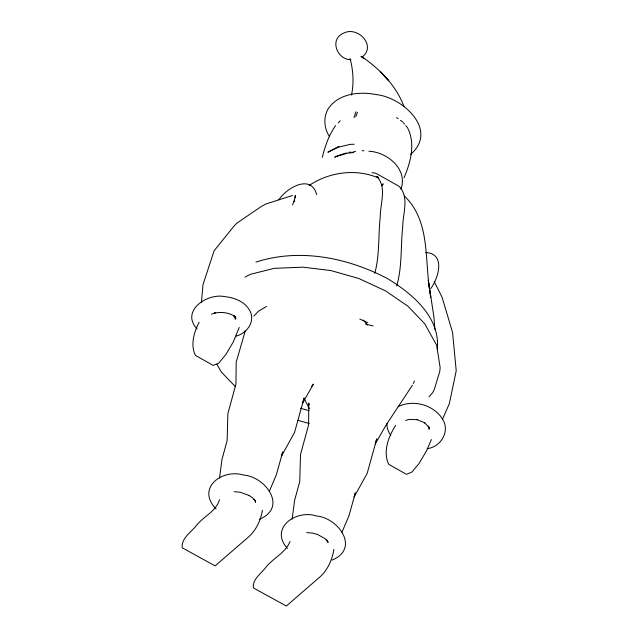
<?xml version="1.0" encoding="UTF-8"?>
<svg xmlns="http://www.w3.org/2000/svg" width="638" height="638" viewBox="0 0 638 638"><rect width="100%" height="100%" fill="white"/><g stroke="black" fill="none" stroke-linecap="round" stroke-linejoin="round"><path stroke-width="0.96" d="M295.266 197.86L295.29 195.443L294.086 201.648L294.66 200.141L292.507 204.91M201.409 302.404L203.02 284.54L214.121 250.766L233.141 227.136L236.594 223.34L261.508 206.353L265.974 203.953L292.483 195.499M219.52 478.141L221.968 459.472L227.12 440.627L227.87 413.639L235.94 384.108L236.204 362.161L245.351 330.604M292.148 519.077L294.596 500.407L299.748 481.562L300.498 454.567L308.569 425.044L308.832 403.096L309.087 404.931M374.817 273.287C379.793 254.761 378.151 235.446 380.272 216.537C380.224 203.45 387.106 187.301 376.843 176.535L378.462 177.444M322.342 157.315C324.973 146.174 328.969 134.977 335.62 125.59M351.49 95.086C354.034 83.044 353.229 70.443 350.11 58.584M355.908 111.809L354.018 117.583M262.425 510.153C260.703 520.831 255.655 531.374 247.081 538.201L215.126 565.89L182.205 547.795C181.056 538.4 191.248 532.06 196.424 525.497C203.602 516.301 216.146 511.461 219.472 499.658M333.905 549.366C332.135 560.339 327.166 571.313 318.306 578.339L286.35 606.028L253.43 587.941C252.098 579.806 260.639 573.801 265.193 568.187C272.442 558.282 285.545 553.162 290.003 541.471M437.293 349.353C440.619 317.469 412.268 293.568 387.505 278.599C347.694 257.656 299.597 247.919 255.95 262.098M302.851 402.155L304.135 397.929L294.517 432.524L281.478 456.034L282.73 451.895L276.318 474.879L269.34 491.244M396.645 285.952C402.379 266.78 400.512 246.611 402.73 226.945C402.722 213.658 409.604 197.262 399.141 186.36L378.039 174.469L375.511 173.201L371.986 172.627M239.242 327.406L233.364 341.769L226.011 354.353L218.674 363.158L213.228 365.43L195.491 355.43C190.14 345.302 194.048 331.864 199.136 322.182M400.983 189.087C408.097 169.206 387.29 152.075 368.868 151.23M431.4 439.582L426.591 450.667L419.23 463.26L411.901 472.064L406.454 474.329L388.709 464.328C382.672 451.943 388.486 436.344 395.664 425.418M355.789 116.714L357.455 112.216M341.968 532.18L348.946 515.815L355.358 492.831L354.106 496.962L367.145 473.46L376.763 438.864L375.224 443.936L386.126 425.004L412.403 385.208M404.045 177.787C410.481 162.65 415.577 144.044 407.897 128.485M413.328 383.51L414.469 380.918M442.628 418.919L449.359 403.663L456.21 370.798L452.581 332.502L442.086 297.26L434.191 281.549M430.738 288.607C438.465 278.176 446.002 253.541 425.658 252.52M302.595 403.001L313.497 384.068L311.631 386.181M381.875 185.722L383.183 183.84L381.843 185.626M429.031 396.764L432.867 392.418L434.478 388.893L439.734 371.539L440.148 367.671L436.663 345.246L424.701 323.729L407.969 306.256L385.639 290.936L358.755 278.463L331.026 270.608L302.994 267.163L274.204 268.351L250.375 274.324L245.016 277.131M362.886 56.439C376.316 44.891 357.057 25.695 343.491 33.248C329.041 39.054 337.111 59.884 350.812 59.637M278.878 199.774C286.318 188.138 311.049 173.353 316.655 194.59M338.244 122.823L340.214 120.757M253.844 316.057L258.47 311.185L266.501 306.463M410.417 154.587C438.912 130.288 402.857 97.47 376.484 94.623C359.657 91.29 338.634 93.323 328.195 108.739C323.211 117.416 323.937 128.581 329.647 136.707M398.112 406.645C413.312 399.061 434.47 404.939 442.979 419.844C450.085 431.862 440.427 447.198 427.229 448.634M309.159 185.498C329.168 171.933 355.98 168.392 378.39 177.914M336.314 156.302L334.663 157.147L347.247 153.176L353.707 152.562M259.514 519.236C287.834 507.513 265.815 476.889 243.772 475.079C221.952 468.332 195.874 488.397 216.091 508.845M332.055 560.116C360.374 548.401 338.355 517.769 316.312 515.959C296.04 509.276 269.148 528.033 287.371 548.417M338.953 146.317L327.82 152.227L338.427 147.147L350.334 144.355L354.146 144.268M211.481 314.199L215.269 312.939L214.185 313.186C221.131 311.751 228.827 312.389 234.816 316.448L233.675 315.786L235.757 317.82L234.752 316.528L235.837 318.681L235.231 316.982L235.334 319.199L235.27 317.365M235.581 336.306C245.12 333.985 253.685 324.67 251.284 314.39C248.046 303.018 235.653 297.659 224.807 296.646C207.334 292.77 180.115 311.097 197.11 328.961M337.143 155.879L346.322 152.976M405.593 420.418L409.317 419.397L417.388 419.684L416.973 419.605L424.916 422.898L424.398 422.579L429.015 427.348M352.958 152.051L355.533 151.365M349.106 152.307L350.988 152.131M362.073 150.799L363.947 150.688M234.186 491.707L240.135 492.209L249.53 495.662L248.876 495.311L252.329 497.68L254.913 500.383L254.091 499.123L255.519 501.747M306.726 532.594L312.676 533.097L317.565 534.477L324.87 538.568L327.454 541.271L326.632 540.003L328.06 542.627L327.677 540.928M365.47 324.112L373.118 325.898M300.498 408.264L309.063 410.689M297.842 420.298L309.318 423.544M359.816 319.088L367.791 322.756M361.363 56.391C379.586 68.792 396.142 85.508 403.966 106.474M361.204 56.495L364.218 58.648L361.092 56.407M396.621 117.559L398.144 118.66M400.441 120.311L402.738 121.954M404.412 196.018C430.929 221.577 424.278 260.527 430.187 293.544M235.43 386.724L221.378 372.05L216.872 364.266M403.344 122.687L404.548 124.147M405.76 125.614L407.57 127.807M363.365 320.045L367.504 325.053M390.839 435.347C388.263 432.046 386.708 427.763 386.995 423.544M304.493 399.101L309.302 408.655M428.313 426.088L429.286 428.688M430.315 294.485L430.722 297.308M430.714 297.204L428.281 280.21L433.936 317.054L434.885 329.36M255.248 500.854L255.479 502.481M429.023 427.061L429.039 429.621M387.162 79.024L380.719 72.062L388.757 80.779L387.162 79.024"/></g></svg>
